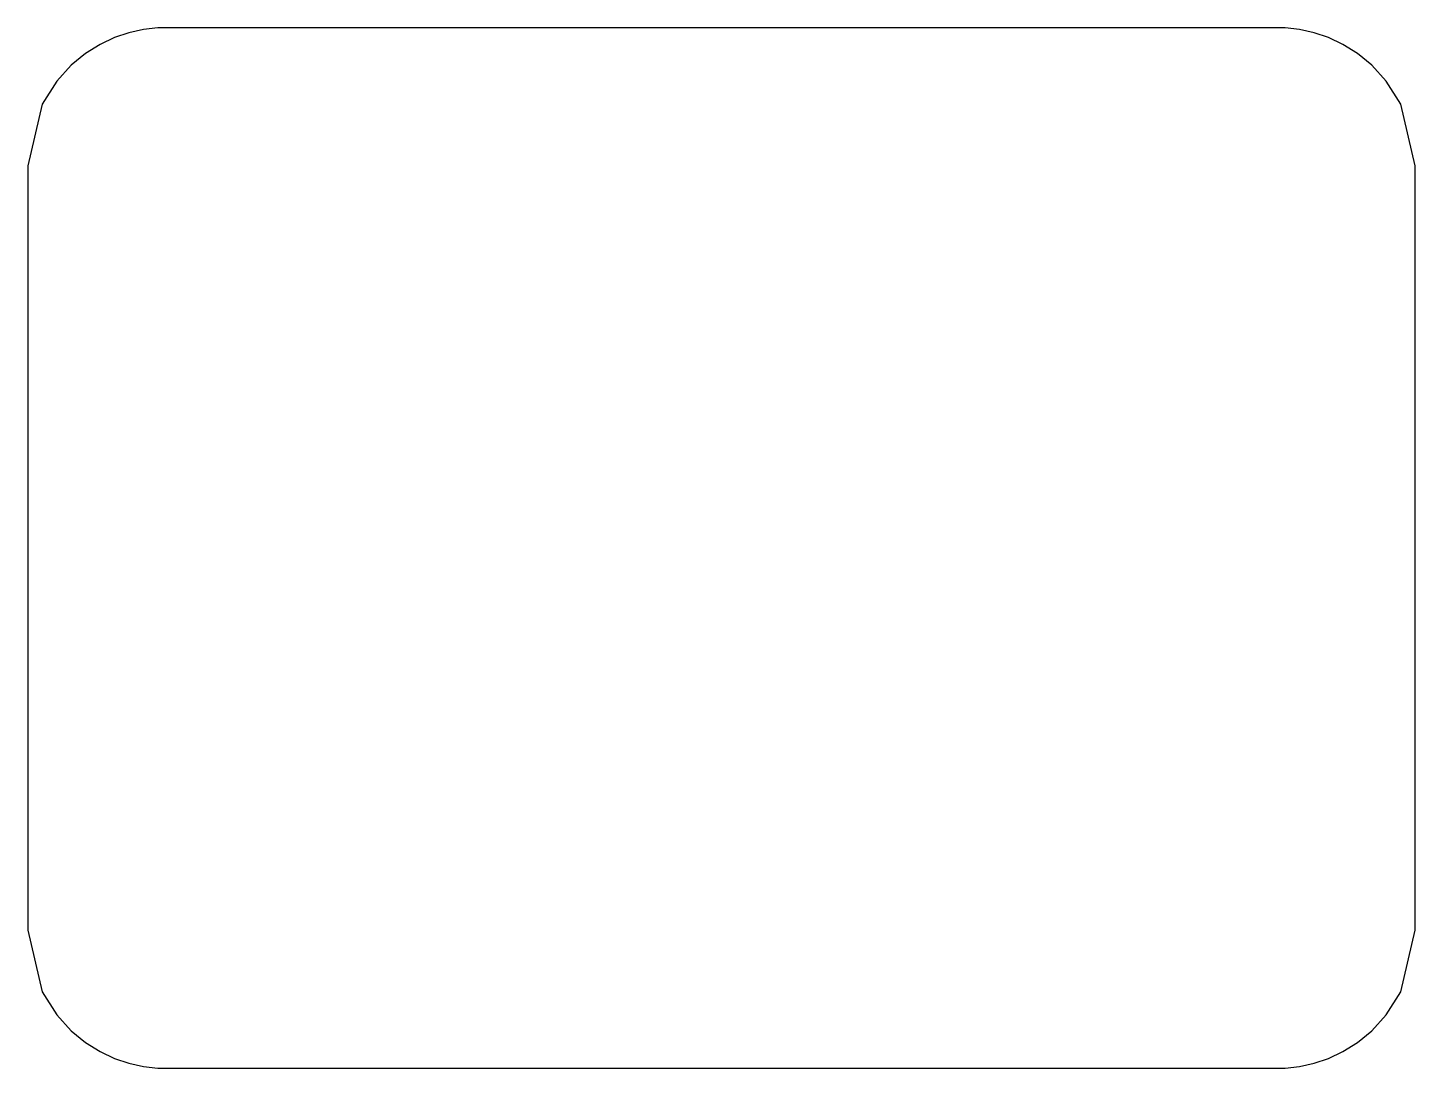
# Model space of a CAD drawing. Header units: millimetres. Extents: x -88 to 88, y -66 to 66.
import ezdxf

# ---------------------------------------------------------------- set-up
doc = ezdxf.new("R2010")
doc.units = ezdxf.units.MM

msp = doc.modelspace()

# ---------------------------------------------------------------- linework, layer by layer
at = {"layer": 'CUT_MM'}
for p, q in [((-75.17, 65.37), (-77, 64.75)), ((-73.33, 65.77), (-75.17, 65.37)), ((-71.5, 65.97), (-73.33, 65.77)), ((-70.5, 66), (-71.5, 65.97)), ((-69.67, 66), (-70.5, 66)), ((-67.83, 66), (-69.67, 66)), ((-66, 66), (-67.83, 66)), ((-64.17, 66), (-66, 66)), ((-62.33, 66), (-64.17, 66)), ((-60.5, 66), (-62.33, 66)), ((-58.67, 66), (-60.5, 66)), ((-56.83, 66), (-58.67, 66)), ((-55, 66), (-56.83, 66)), ((-53.17, 66), (-55, 66)), ((-51.33, 66), (-53.17, 66)), ((-49.5, 66), (-51.33, 66)), ((-47.67, 66), (-49.5, 66)), ((-45.83, 66), (-47.67, 66)), ((-44, 66), (-45.83, 66)), ((-42.17, 66), (-44, 66)), ((-40.33, 66), (-42.17, 66)), ((-38.5, 66), (-40.33, 66)), ((-36.67, 66), (-38.5, 66)), ((-34.83, 66), (-36.67, 66)), ((-33, 66), (-34.83, 66)), ((-31.17, 66), (-33, 66)), ((-29.33, 66), (-31.17, 66)), ((-27.5, 66), (-29.33, 66)), ((-25.67, 66), (-27.5, 66)), ((-23.83, 66), (-25.67, 66)), ((-22, 66), (-23.83, 66)), ((-20.17, 66), (-22, 66)), ((-18.33, 66), (-20.17, 66)), ((-16.5, 66), (-18.33, 66)), ((-14.67, 66), (-16.5, 66)), ((-12.83, 66), (-14.67, 66)), ((-11, 66), (-12.83, 66)), ((-9.17, 66), (-11, 66)), ((-7.33, 66), (-9.17, 66)), ((-5.5, 66), (-7.33, 66)), ((-3.67, 66), (-5.5, 66)), ((-1.83, 66), (-3.67, 66)), ((0, 66), (-1.83, 66)), ((1.83, 66), (0, 66)), ((3.67, 66), (1.83, 66)), ((5.5, 66), (3.67, 66)), ((7.33, 66), (5.5, 66)), ((9.17, 66), (7.33, 66)), ((11, 66), (9.17, 66)), ((12.83, 66), (11, 66)), ((14.67, 66), (12.83, 66)), ((16.5, 66), (14.67, 66)), ((18.33, 66), (16.5, 66)), ((20.17, 66), (18.33, 66)), ((22, 66), (20.17, 66)), ((23.83, 66), (22, 66)), ((25.67, 66), (23.83, 66)), ((27.5, 66), (25.67, 66)), ((29.33, 66), (27.5, 66)), ((31.17, 66), (29.33, 66)), ((33, 66), (31.17, 66)), ((34.83, 66), (33, 66)), ((36.67, 66), (34.83, 66)), ((38.5, 66), (36.67, 66)), ((40.33, 66), (38.5, 66)), ((42.17, 66), (40.33, 66)), ((44, 66), (42.17, 66)), ((45.83, 66), (44, 66)), ((47.67, 66), (45.83, 66)), ((49.5, 66), (47.67, 66)), ((51.33, 66), (49.5, 66)), ((53.17, 66), (51.33, 66)), ((55, 66), (53.17, 66)), ((56.83, 66), (55, 66)), ((58.67, 66), (56.83, 66)), ((60.5, 66), (58.67, 66)), ((62.33, 66), (60.5, 66)), ((64.17, 66), (62.33, 66)), ((66, 66), (64.17, 66)), ((67.83, 66), (66, 66)), ((69.67, 66), (67.83, 66)), ((70.5, 66), (69.67, 66)), ((71.5, 65.97), (70.5, 66)), ((73.33, 65.77), (71.5, 65.97)), ((75.17, 65.37), (73.33, 65.77)), ((77, 64.75), (75.17, 65.37)), ((-78.83, 63.89), (-80.67, 62.74)), ((-77, 64.75), (-78.83, 63.89)), ((78.83, 63.89), (77, 64.75)), ((80.67, 62.74), (78.83, 63.89)), ((-80.67, 62.74), (-82.5, 61.24)), ((82.5, 61.24), (80.67, 62.74)), ((-82.5, 61.24), (-84.33, 59.22)), ((84.33, 59.22), (82.5, 61.24)), ((-84.33, 59.22), (-86.17, 56.3)), ((86.17, 56.3), (84.33, 59.22)), ((-86.17, 56.3), (-88, 48.5)), ((88, 48.5), (86.17, 56.3)), ((-88, 48.5), (-88, -48.5)), ((88, -48.5), (88, 48.5)), ((-88, -48.5), (-86.17, -56.3)), ((86.17, -56.3), (88, -48.5)), ((-86.17, -56.3), (-84.33, -59.22)), ((84.33, -59.22), (86.17, -56.3)), ((-84.33, -59.22), (-82.5, -61.24)), ((82.5, -61.24), (84.33, -59.22)), ((-82.5, -61.24), (-80.67, -62.74)), ((80.67, -62.74), (82.5, -61.24)), ((-80.67, -62.74), (-78.83, -63.89)), ((78.83, -63.89), (80.67, -62.74)), ((-78.83, -63.89), (-77, -64.75)), ((-77, -64.75), (-75.17, -65.37)), ((75.17, -65.37), (77, -64.75)), ((77, -64.75), (78.83, -63.89)), ((-75.17, -65.37), (-73.33, -65.77)), ((-73.33, -65.77), (-71.5, -65.97)), ((-71.5, -65.97), (-70.5, -66)), ((-70.5, -66), (-69.67, -66)), ((-69.67, -66), (-67.83, -66)), ((-67.83, -66), (-66, -66)), ((-66, -66), (-64.17, -66)), ((-64.17, -66), (-62.33, -66)), ((-62.33, -66), (-60.5, -66)), ((-60.5, -66), (-58.67, -66)), ((-58.67, -66), (-56.83, -66)), ((-56.83, -66), (-55, -66)), ((-55, -66), (-53.17, -66)), ((-53.17, -66), (-51.33, -66)), ((-51.33, -66), (-49.5, -66)), ((-49.5, -66), (-47.67, -66)), ((-47.67, -66), (-45.83, -66)), ((-45.83, -66), (-44, -66)), ((-44, -66), (-42.17, -66)), ((-42.17, -66), (-40.33, -66)), ((-40.33, -66), (-38.5, -66)), ((-38.5, -66), (-36.67, -66)), ((-36.67, -66), (-34.83, -66)), ((-34.83, -66), (-33, -66)), ((-33, -66), (-31.17, -66)), ((-31.17, -66), (-29.33, -66)), ((-29.33, -66), (-27.5, -66)), ((-27.5, -66), (-25.67, -66)), ((-25.67, -66), (-23.83, -66)), ((-23.83, -66), (-22, -66)), ((-22, -66), (-20.17, -66)), ((-20.17, -66), (-18.33, -66)), ((-18.33, -66), (-16.5, -66)), ((-16.5, -66), (-14.67, -66)), ((-14.67, -66), (-12.83, -66)), ((-12.83, -66), (-11, -66)), ((-11, -66), (-9.17, -66)), ((-9.17, -66), (-7.33, -66)), ((-7.33, -66), (-5.5, -66)), ((-5.5, -66), (-3.67, -66)), ((-3.67, -66), (-1.83, -66)), ((-1.83, -66), (0, -66)), ((0, -66), (1.83, -66)), ((1.83, -66), (3.67, -66)), ((3.67, -66), (5.5, -66)), ((5.5, -66), (7.33, -66)), ((7.33, -66), (9.17, -66)), ((9.17, -66), (11, -66)), ((11, -66), (12.83, -66)), ((12.83, -66), (14.67, -66)), ((14.67, -66), (16.5, -66)), ((16.5, -66), (18.33, -66)), ((18.33, -66), (20.17, -66)), ((20.17, -66), (22, -66)), ((22, -66), (23.83, -66)), ((23.83, -66), (25.67, -66)), ((25.67, -66), (27.5, -66)), ((27.5, -66), (29.33, -66)), ((29.33, -66), (31.17, -66)), ((31.17, -66), (33, -66)), ((33, -66), (34.83, -66)), ((34.83, -66), (36.67, -66)), ((36.67, -66), (38.5, -66)), ((38.5, -66), (40.33, -66)), ((40.33, -66), (42.17, -66)), ((42.17, -66), (44, -66)), ((44, -66), (45.83, -66)), ((45.83, -66), (47.67, -66)), ((47.67, -66), (49.5, -66)), ((49.5, -66), (51.33, -66)), ((51.33, -66), (53.17, -66)), ((53.17, -66), (55, -66)), ((55, -66), (56.83, -66)), ((56.83, -66), (58.67, -66)), ((58.67, -66), (60.5, -66)), ((60.5, -66), (62.33, -66)), ((62.33, -66), (64.17, -66)), ((64.17, -66), (66, -66)), ((66, -66), (67.83, -66)), ((67.83, -66), (69.67, -66)), ((69.67, -66), (70.5, -66)), ((70.5, -66), (71.5, -65.97)), ((71.5, -65.97), (73.33, -65.77)), ((73.33, -65.77), (75.17, -65.37))]:
    msp.add_line(p, q, dxfattribs=at)

doc.saveas('drawing.dxf')
